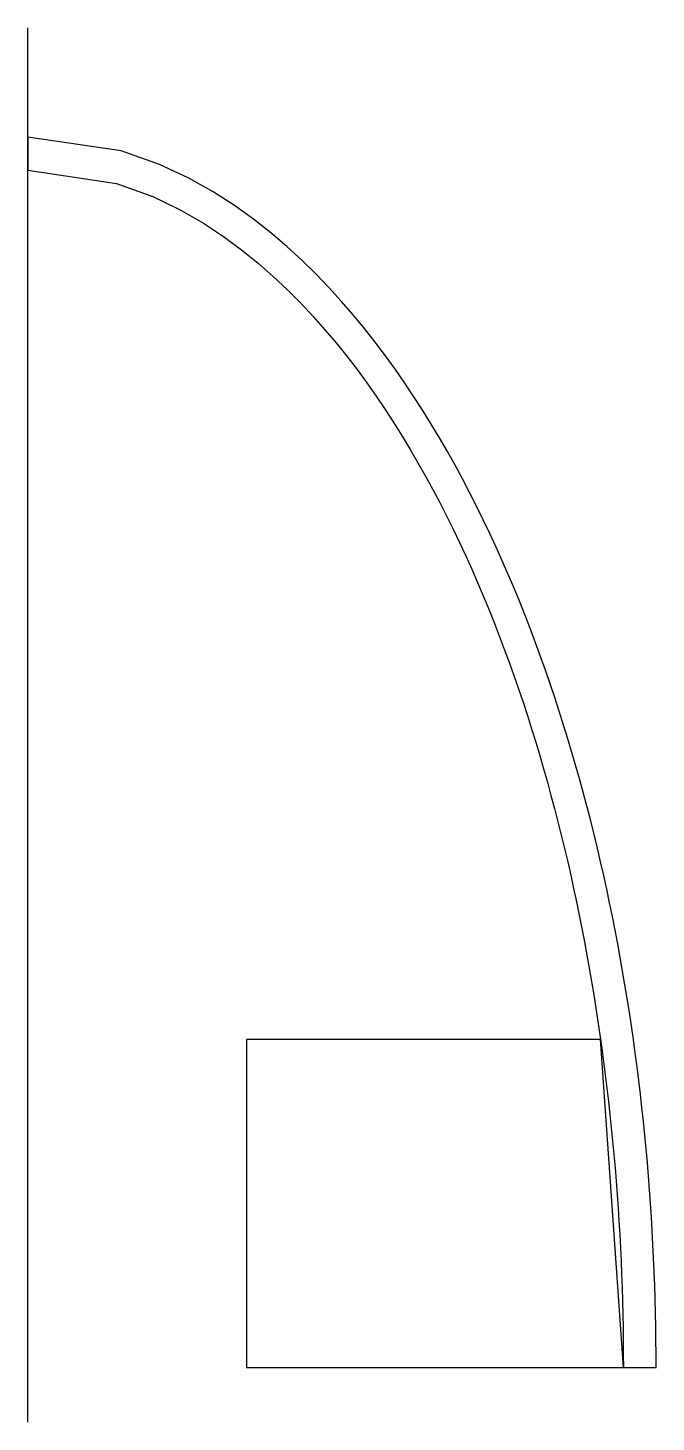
# Model space of a CAD drawing. Header units: millimetres. Extents: x 0 to 23, y -2 to 49.
import ezdxf

# ---------------------------------------------------------------- set-up
doc = ezdxf.new("R2010")
doc.units = ezdxf.units.MM
doc.layers.add('AXIS', color=5, linetype='CONTINUOUS')
doc.layers.add('PROFILE', color=7, linetype='CONTINUOUS')

msp = doc.modelspace()

# ---------------------------------------------------------------- linework, layer by layer
at = {"layer": 'AXIS'}
msp.add_line((0, -2), (0, 49), dxfattribs=at)
at = {"layer": 'PROFILE'}
for points in [[(23, 0), (22.9986, 0.5), (22.9943, 1), (22.9872, 1.5), (22.9773, 2), (22.9645, 2.5), (22.9488, 3), (22.9303, 3.5), (22.909, 4), (22.8847, 4.5), (22.8576, 5), (22.8276, 5.5), (22.7946, 6), (22.7588, 6.5), (22.72, 7), (22.6783, 7.5), (22.6336, 8), (22.586, 8.5), (22.5353, 9), (22.4816, 9.5), (22.4249, 10), (22.3651, 10.5), (22.3023, 11), (22.2363, 11.5), (22.1671, 12), (22.0948, 12.5), (22.0193, 13), (21.9406, 13.5), (21.8586, 14), (21.7733, 14.5), (21.6846, 15), (21.5926, 15.5), (21.4971, 16), (21.3981, 16.5), (21.2956, 17), (21.1895, 17.5), (21.0798, 18), (20.9665, 18.5), (20.8493, 19), (20.7284, 19.5), (20.6035, 20), (20.4748, 20.5), (20.342, 21), (20.2051, 21.5), (20.064, 22), (19.9186, 22.5), (19.7688, 23), (19.6146, 23.5), (19.4558, 24), (19.2923, 24.5), (19.124, 25), (18.9508, 25.5), (18.7725, 26), (18.5889, 26.5), (18.4, 27), (18.2055, 27.5), (18.0053, 28), (17.7992, 28.5), (17.587, 29), (17.3684, 29.5), (17.1432, 30), (16.9111, 30.5), (16.6719, 31), (16.4253, 31.5), (16.1708, 32), (15.9082, 32.5), (15.637, 33), (15.3567, 33.5), (15.0669, 34), (14.767, 34.5), (14.4564, 35), (14.1343, 35.5), (13.8, 36), (13.4525, 36.5), (13.0908, 37), (12.7137, 37.5), (12.3198, 38), (11.9074, 38.5), (11.4744, 39), (11.0186, 39.5), (10.5368, 40), (10.0255, 40.5), (9.4797, 41), (8.8932, 41.5), (8.2573, 42), (7.5594, 42.5), (6.7807, 43), (5.8889, 43.5), (4.8218, 44), (3.4191, 44.5), (0, 45), (0, 43.8), (3.2407, 43.3133), (4.5702, 42.8267), (5.5816, 42.34), (6.4269, 41.8533), (7.165, 41.3667), (7.8264, 40.88), (8.4292, 40.3933), (8.9851, 39.9067), (9.5024, 39.42), (9.9871, 38.9333), (10.4437, 38.4467), (10.8758, 37.96), (11.2861, 37.4733), (11.677, 36.9867), (12.0504, 36.5), (12.4078, 36.0133), (12.7506, 35.5267), (13.08, 35.04), (13.3969, 34.5533), (13.7022, 34.0667), (13.9966, 33.58), (14.2808, 33.0933), (14.5555, 32.6067), (14.8212, 32.12), (15.0782, 31.6333), (15.3271, 31.1467), (15.5683, 30.66), (15.8021, 30.1733), (16.0288, 29.6867), (16.2488, 29.2), (16.4622, 28.7133), (16.6694, 28.2267), (16.8706, 27.74), (17.0659, 27.2533), (17.2557, 26.7667), (17.44, 26.28), (17.6191, 25.7933), (17.793, 25.3067), (17.962, 24.82), (18.1263, 24.3333), (18.2858, 23.8467), (18.4407, 23.36), (18.5912, 22.8733), (18.7374, 22.3867), (18.8794, 21.9), (19.0171, 21.4133), (19.1509, 20.9267), (19.2806, 20.44), (19.4065, 19.9533), (19.5286, 19.4667), (19.6469, 18.98), (19.7615, 18.4933), (19.8726, 18.0067), (19.98, 17.52), (20.084, 17.0333), (20.1845, 16.5467), (20.2817, 16.06), (20.3755, 15.5733), (20.466, 15.0867), (20.5532, 14.6), (20.6373, 14.1133), (20.7181, 13.6267), (20.7959, 13.14), (20.8705, 12.6533), (20.9421, 12.1667), (21.0106, 11.68), (21.0761, 11.1933), (21.1387, 10.7067), (21.1983, 10.22), (21.2549, 9.7333), (21.3087, 9.2467), (21.3596, 8.76), (21.4076, 8.2733), (21.4527, 7.7867), (21.4951, 7.3), (21.5346, 6.8133), (21.5714, 6.3267), (21.6054, 5.84), (21.6366, 5.3533), (21.665, 4.8667), (21.6907, 4.38), (21.7137, 3.8933), (21.734, 3.4067), (21.7515, 2.92), (21.7663, 2.4333), (21.7785, 1.9467), (21.7879, 1.46), (21.7946, 0.9733), (21.7987, 0.4867), (21.8, 0)], [(8, 0), (21.8, 0), (20.9659, 12), (8, 12)]]:
    msp.add_lwpolyline(points, close=True, dxfattribs=at)

doc.saveas('drawing.dxf')
